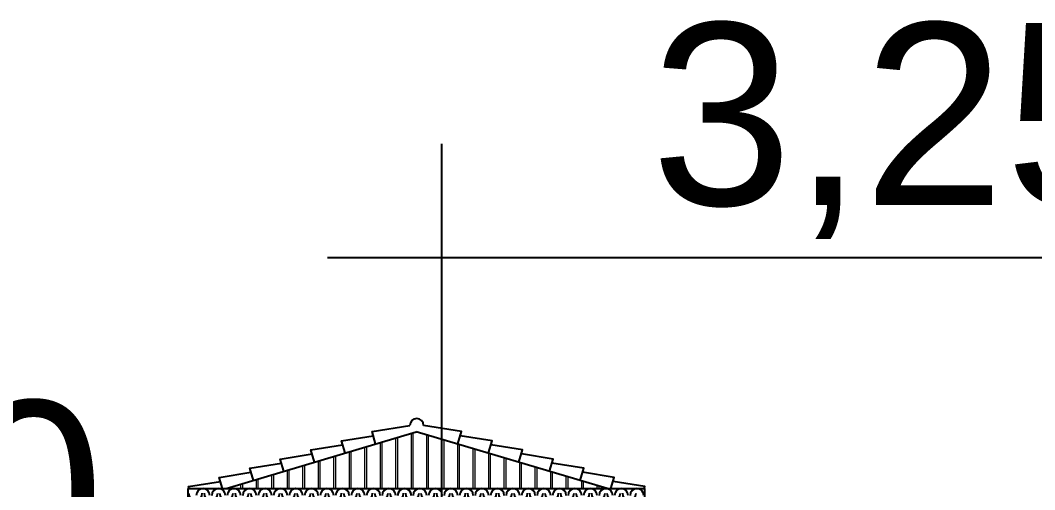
# Model space of a CAD drawing. Header units: metres. Extents: x 47789.1 to 47883.2, y 23415.6 to 23469.2.
# Drawn here: x 47830.59 to 47841.72, y 23459.03 to 23464.18 of the extents above; entities that cross this region are included whole.
import ezdxf

# ---------------------------------------------------------------- set-up
doc = ezdxf.new("R2010")
doc.units = ezdxf.units.M
doc.header["$LTSCALE"] = 0.25
for name, color, linetype in [('0 @ 1', 7, 'Continuous'), ('ARQ_METAL CT', 2, 'Continuous'), ('ARQ_VISTA 02', 2, 'Continuous'), ('DET_VISTA 01', 1, 'Continuous'), ('SIMB_01', 1, 'Continuous'), ('SIMB_TXT', 1, 'Continuous')]:
    doc.layers.add(name, color=color, linetype=linetype)
doc.layers.add('ARQ_CINZA 03', color=252, linetype='Continuous', lineweight=9)
doc.styles.add('SIMB', font='arial.ttf')

# ---------------------------------------------------------------- blocks, each defined once
blk = doc.blocks.new('*U36')
at = {"layer": 'ARQ_METAL CT'}
for centre, start, end in [((-0.042, 0.013), 180, 0), ((0.042, -0.013), 0, 180)]:
    blk.add_arc(centre, 0.075, start, end, dxfattribs=at)
blk = doc.blocks.new('*U37')
at = {"layer": 'ARQ_VISTA 02', "color": 0, "linetype": 'ByBlock', "lineweight": -2, "transparency": 16777216}
for p in [(0, 0), (0.17, 0), (0.34, 0), (0.51, 0), (0.68, 0), (0.85, 0), (1.02, 0), (1.19, 0), (1.36, 0), (1.53, 0), (1.7, 0), (1.87, 0), (2.04, 0), (2.21, 0), (2.38, 0), (2.55, 0), (2.72, 0), (2.89, 0), (3.06, 0), (3.23, 0), (3.4, 0), (3.57, 0), (3.74, 0), (3.91, 0), (4.08, 0), (4.25, 0), (4.42, 0), (4.59, 0), (4.76, 0)]:
    blk.add_blockref('*U36', p, dxfattribs=at)
blk = doc.blocks.new('*U216')
at = {"layer": 'SIMB_TXT', "style": 'SIMB'}
blk.add_attdef('00,00', (2.299, 6.203), '', height=2, dxfattribs=at)
blk = doc.blocks.new('*U350')
at = {"layer": '0 @ 1'}
blk.add_blockref('*U216', (47823.777, 23451.8), dxfattribs=at).add_auto_attribs({'00,00': '0,00'})
blk = doc.blocks.new('*U220')
at = {"layer": 'SIMB_01'}
for p, q in [((0, 7.777), (0, 0)), ((-1.25, 6.527), (10.181, 6.527))]:
    blk.add_line(p, q, dxfattribs=at)
at = {"layer": 'SIMB_TXT', "style": 'SIMB'}
blk.add_attdef('00,00', (2.299, 7.103), '', height=2, dxfattribs=at)
blk = doc.blocks.new('*U352')
at = {"layer": '0 @ 1'}
blk.add_blockref('*U220', (47835.214, 23455.05), dxfattribs=at).add_auto_attribs({'00,00': '3,25'})

msp = doc.modelspace()

# ---------------------------------------------------------------- hatches: boundary and pattern name
at = {"layer": 'ARQ_CINZA 03'}
h = msp.add_hatch(dxfattribs=at)
h.set_pattern_fill('_USER', color=256, scale=0.17, angle=90, style=0, pattern_type=0)
h.set_pattern_definition([(90, (47833.03454, 23458.96502), (-0.17, 1e-17), [])])
h.paths.add_polyline_path([(47833.152, 23459.129), (47832.854, 23459.04), (47837.035, 23459.04), (47834.938, 23459.665)])
h = msp.add_hatch(dxfattribs=at)
h.set_pattern_fill('_USER', color=256, scale=0.17, angle=90, style=0, pattern_type=0)
h.set_pattern_definition([(90, (47833.18454, 23458.96502), (-0.17, 1e-17), [])])
h.paths.add_polyline_path([(47833.152, 23459.129), (47832.854, 23459.04), (47837.035, 23459.04), (47834.938, 23459.665)])

# ---------------------------------------------------------------- linework, layer by layer
at = {"layer": 'ARQ_METAL CT'}
msp.add_line((47837.448, 23458.915), (47837.448, 23459.04), dxfattribs=at)
msp.add_arc((47834.81, 23458.965), 0.075, 0, 180, dxfattribs=at)
at = {"layer": 'ARQ_VISTA 02'}
for p, q in [((47832.437, 23459.04), (47837.448, 23459.04)), ((47832.437, 23458.915), (47832.437, 23459.04))]:
    msp.add_line(p, q, dxfattribs=at)
at = {"layer": 'DET_VISTA 01'}
for p in [(47832.854, 23459.04), (47837.035, 23459.04)]:
    msp.add_line(p, (47834.938, 23459.665), dxfattribs=at)
for points in [[(47834.493, 23459.532), (47834.453, 23459.666), (47834.869, 23459.733)], [(47835.395, 23459.532), (47835.435, 23459.666), (47835.019, 23459.733)], [(47834.158, 23459.431), (47834.118, 23459.565), (47834.466, 23459.621)], [(47835.73, 23459.431), (47835.77, 23459.565), (47835.421, 23459.621)], [(47833.823, 23459.331), (47833.782, 23459.465), (47834.131, 23459.521)], [(47836.065, 23459.331), (47836.105, 23459.465), (47835.757, 23459.521)], [(47833.487, 23459.23), (47833.447, 23459.364), (47833.796, 23459.42)], [(47836.4, 23459.23), (47836.44, 23459.364), (47836.092, 23459.42)], [(47832.814, 23459.04), (47832.777, 23459.163), (47833.125, 23459.219)], [(47833.152, 23459.129), (47833.112, 23459.264), (47833.461, 23459.319)], [(47836.736, 23459.129), (47836.776, 23459.264), (47836.427, 23459.319)], [(47837.074, 23459.04), (47837.111, 23459.163), (47836.762, 23459.219)], [(47832.448, 23459.04), (47832.441, 23459.062), (47832.79, 23459.118)], [(47837.439, 23459.04), (47837.446, 23459.062), (47837.098, 23459.118)]]:
    msp.add_lwpolyline(points, dxfattribs=at)
msp.add_arc((47834.944, 23459.733), 0.075, 0, 180, dxfattribs=at)

# ---------------------------------------------------------------- block references
for name in ['*U352', '*U350']:
    msp.add_blockref(name, (0, 0))
at = {"layer": 'ARQ_VISTA 02'}
msp.add_blockref('*U37', (47832.557, 23458.978), dxfattribs=at)

doc.saveas('drawing.dxf')
